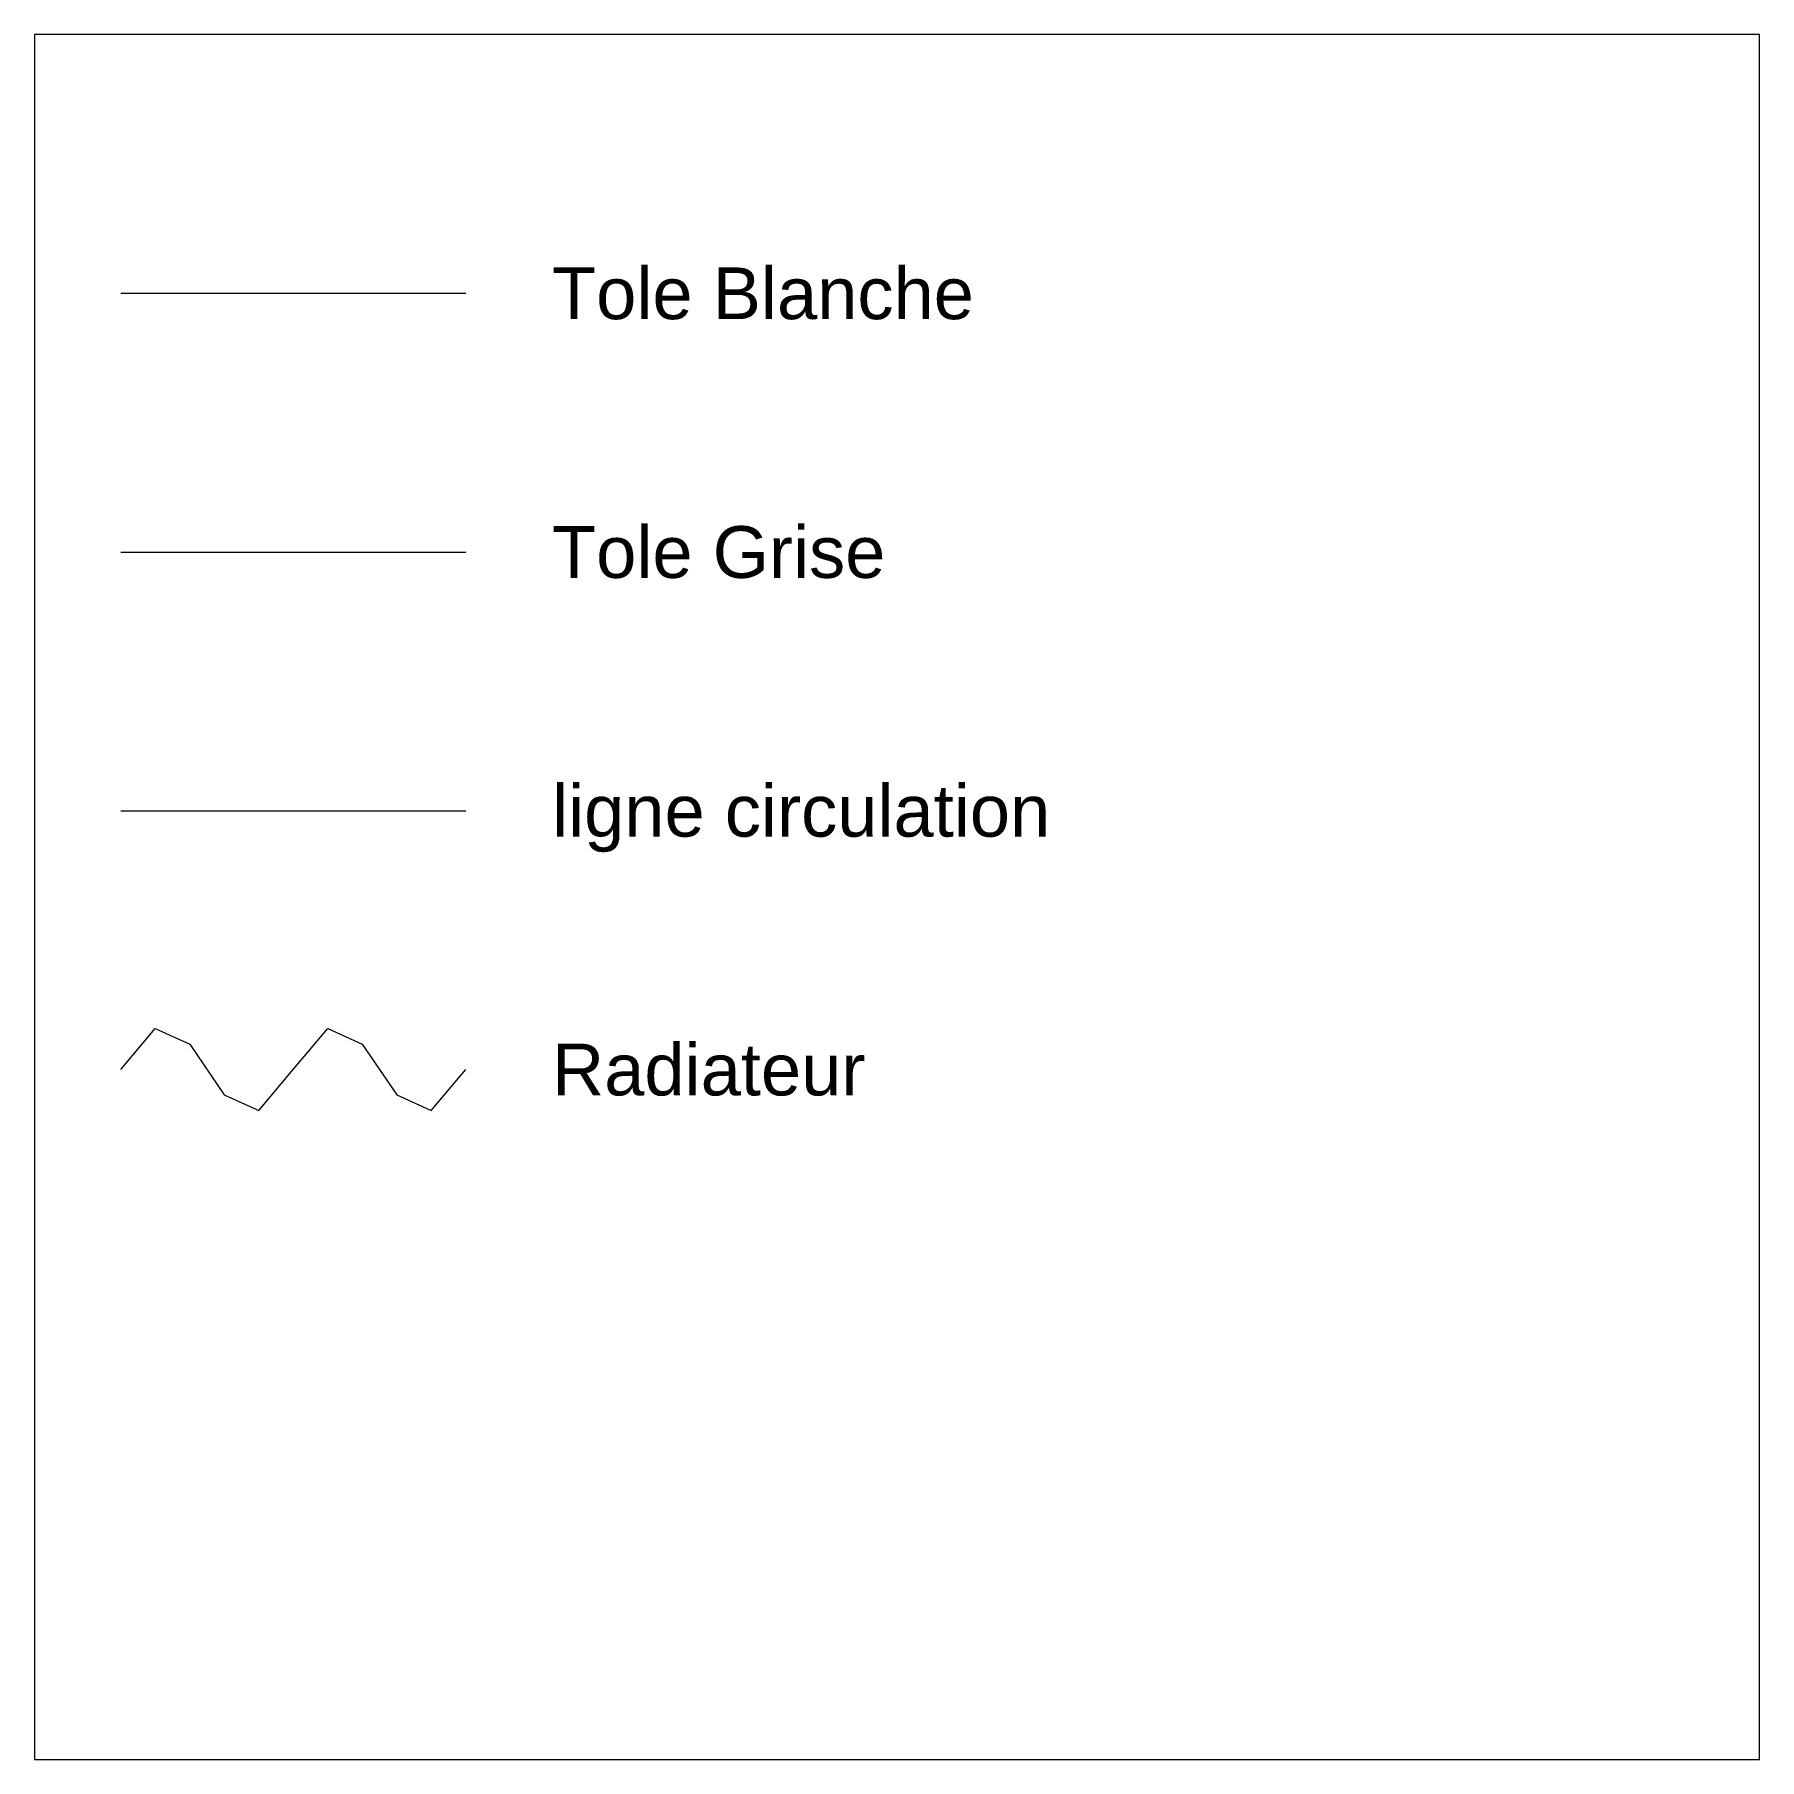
# Model space of a CAD drawing. Extents: x -458 to 250, y -200 to 689.
# Drawn here: x 50 to 250, y -58.3 to 141.7 of the extents above; entities that cross this region are included whole.
import ezdxf

# ---------------------------------------------------------------- set-up
doc = ezdxf.new("R2010")
doc.units = 0
doc.linetypes.add('DASHED', pattern=[0.25, -0.25])
doc.layers.add('LEGEND', color=7, linetype='CONTINUOUS', lineweight=18)
doc.layers.add('TEXT', color=7, linetype='CONTINUOUS', lineweight=13)
doc.styles.get("Standard").update_dxf_attribs({"font": 'arial.ttf'})

msp = doc.modelspace()

# ---------------------------------------------------------------- linework, layer by layer
at = {"layer": 'LEGEND', "color": 252, "linetype": 'CONTINUOUS'}
msp.add_line((60, 111.67), (100, 111.67), dxfattribs=at)
at = {"layer": 'LEGEND', "color": 8, "linetype": 'CONTINUOUS'}
msp.add_line((60, 81.67), (100, 81.67), dxfattribs=at)
at = {"layer": 'LEGEND', "color": 5, "linetype": 'DASHED'}
msp.add_line((60, 51.67), (100, 51.67), dxfattribs=at)
at = {"layer": 'LEGEND'}
msp.add_lwpolyline([(50, -58.33), (250, -58.33), (250, 141.67), (50, 141.67), (50, -58.33)], dxfattribs=at)
at = {"layer": 'LEGEND', "color": 1}
msp.add_lwpolyline([(60, 21.67), (64, 26.43), (68, 24.61), (72, 18.74), (76, 16.92), (80, 21.67), (84, 26.43), (88, 24.61), (92, 18.74), (96, 16.92), (100, 21.67)], dxfattribs=at)

# ---------------------------------------------------------------- texts
at = {"layer": 'TEXT'}
for s, p in [('Tole Blanche', (110, 108.67)), ('Tole Grise', (110, 78.67)), ('ligne circulation', (110, 48.67)), ('Radiateur', (110, 18.67))]:
    msp.add_text(s, height=6, dxfattribs=at).set_placement(p)

doc.saveas('drawing.dxf')
